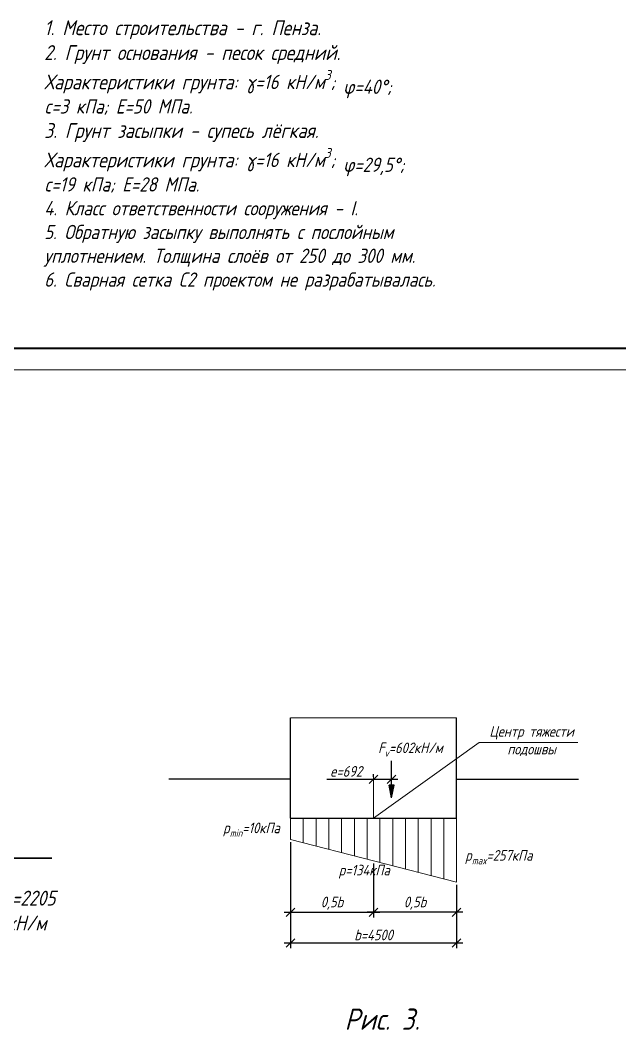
# Model space of a CAD drawing. Header units: millimetres. Extents: x -1004 to 900128, y -352756 to 107728.
# Drawn here: x 206302 to 220383, y 50215 to 73946 of the extents above; entities that cross this region are included whole.
import ezdxf

# ---------------------------------------------------------------- set-up
doc = ezdxf.new("R2010")
doc.units = ezdxf.units.MM
doc.linetypes.add('ACAD_ISO04W100', pattern=[30, 24, -3, 0, -3])
for name, color, linetype, lineweight in [('axles', 152, 'ACAD_ISO04W100', 20), ('basic', 95, 'Continuous', 30), ('frame', 173, 'Continuous', 40), ('size', 45, 'Continuous', 20), ('text', 13, 'Continuous', 20), ('thick', 42, 'Continuous', 35), ('thin', 153, 'Continuous', 18)]:
    doc.layers.add(name, color=color, linetype=linetype, lineweight=lineweight)
doc.styles.add('Structures', font='isocpeur.ttf', dxfattribs={"width": 0.85, "oblique": 15})
doc.styles.add('structures 5', font='isocpeur.ttf', dxfattribs={"width": 0.85, "oblique": 15, "height": 5})
doc.dimstyles.new('structures 3.5', dxfattribs={"dimtxt": 3.5, "dimasz": 2, "dimexe": 1.25, "dimexo": 0.625, "dimtad": 1, "dimtxsty": 'Structures', "dimblk": 'OBLIQUE', "dimcen": 2.5, "dimdle": 1.5, "dimadec": 0, "dimazin": 0, "dimtfac": 1, "dimtmove": 0, "dimatfit": 3, "dimfxl": 1, "dimarcsym": 0})

# ---------------------------------------------------------------- blocks, each defined once
blk = doc.blocks.new('_Oblique')
at = {"color": 0, "linetype": 'ByBlock', "lineweight": -2}
blk.add_line((-0.5, -0.5), (0.5, 0.5), dxfattribs=at)
blk = doc.blocks.new('*D322')
at = {"layer": 'Defpoints', "color": 0, "transparency": 16777216}
for p in [(212650, 54686), (214600, 54186), (214600, 52977)]:
    blk.add_point(p, dxfattribs=at)
at = {"layer": 'size', "color": 0, "lineweight": -2, "transparency": 16777216}
for p, q in [((212650, 54623), (212650, 52852)), ((214600, 54123), (214600, 52852)), ((212500, 52977), (214750, 52977))]:
    blk.add_line(p, q, dxfattribs=at)
at = {"layer": 'size', "color": 0, "lineweight": -2, "transparency": 16777216, "xscale": 200, "yscale": 200, "zscale": 200, "rotation": 180}
blk.add_blockref('_Oblique', (212650, 52977), dxfattribs=at)
at = {"layer": 'size', "color": 0, "lineweight": -2, "transparency": 16777216, "xscale": 200, "yscale": 200, "zscale": 200}
blk.add_blockref('_Oblique', (214600, 52977), dxfattribs=at)
at = {"layer": 'size', "color": 0, "transparency": 16777216, "insert": (213625, 53190), "char_height": 250, "attachment_point": 5, "style": 'Structures'}
blk.add_mtext('0,5b', dxfattribs=at)
blk = doc.blocks.new('*D323')
at = {"layer": 'Defpoints', "color": 0, "transparency": 16777216}
for p in [(214600, 54186), (216550, 53686), (214600, 52977)]:
    blk.add_point(p, dxfattribs=at)
at = {"layer": 'size', "color": 0, "lineweight": -2, "transparency": 16777216}
for p, q in [((214600, 54123), (214600, 52852)), ((216550, 53623), (216550, 52852)), ((216700, 52977), (214450, 52977))]:
    blk.add_line(p, q, dxfattribs=at)
at = {"layer": 'size', "color": 0, "lineweight": -2, "transparency": 16777216, "xscale": 200, "yscale": 200, "zscale": 200, "rotation": 180}
blk.add_blockref('_Oblique', (214600, 52977), dxfattribs=at)
at = {"layer": 'size', "color": 0, "lineweight": -2, "transparency": 16777216, "xscale": 200, "yscale": 200, "zscale": 200}
blk.add_blockref('_Oblique', (216550, 52977), dxfattribs=at)
at = {"layer": 'size', "color": 0, "transparency": 16777216, "insert": (215575, 53190), "char_height": 250, "attachment_point": 5, "style": 'Structures'}
blk.add_mtext('0,5b', dxfattribs=at)
blk = doc.blocks.new('*D324')
at = {"layer": 'Defpoints', "color": 0, "transparency": 16777216}
for p in [(212650, 54686), (216550, 53686), (216550, 52256)]:
    blk.add_point(p, dxfattribs=at)
at = {"layer": 'size', "color": 0, "lineweight": -2, "transparency": 16777216}
for p, q in [((212650, 54623), (212650, 52131)), ((216550, 53623), (216550, 52131)), ((212500, 52256), (216700, 52256))]:
    blk.add_line(p, q, dxfattribs=at)
at = {"layer": 'size', "color": 0, "lineweight": -2, "transparency": 16777216, "xscale": 200, "yscale": 200, "zscale": 200, "rotation": 180}
blk.add_blockref('_Oblique', (212650, 52256), dxfattribs=at)
at = {"layer": 'size', "color": 0, "lineweight": -2, "transparency": 16777216, "xscale": 200, "yscale": 200, "zscale": 200}
blk.add_blockref('_Oblique', (216550, 52256), dxfattribs=at)
at = {"layer": 'size', "color": 0, "transparency": 16777216, "insert": (214600, 52444), "char_height": 250, "attachment_point": 5, "style": 'Structures'}
blk.add_mtext('b=4500', dxfattribs=at)
blk = doc.blocks.new('*D325')
at = {"layer": 'Defpoints', "color": 0, "transparency": 16777216}
for p in [(214600, 56102), (214600, 56102), (215023, 56102)]:
    blk.add_point(p, dxfattribs=at)
at = {"layer": 'size', "color": 0, "lineweight": -2, "transparency": 16777216}
for p, q in [((214600, 56102), (213507, 56102)), ((214600, 56164), (214600, 56227)), ((215173, 56102), (214600, 56102)), ((215023, 56164), (215023, 56227))]:
    blk.add_line(p, q, dxfattribs=at)
at = {"layer": 'size', "color": 0, "lineweight": -2, "transparency": 16777216, "xscale": 200, "yscale": 200, "zscale": 200, "rotation": 180}
blk.add_blockref('_Oblique', (214600, 56102), dxfattribs=at)
at = {"layer": 'size', "color": 0, "lineweight": -2, "transparency": 16777216, "xscale": 200, "yscale": 200, "zscale": 200}
blk.add_blockref('_Oblique', (215023, 56102), dxfattribs=at)
at = {"layer": 'size', "color": 0, "transparency": 16777216, "insert": (213954, 56289), "char_height": 250, "attachment_point": 5, "style": 'Structures'}
blk.add_mtext('e=692', dxfattribs=at)

msp = doc.modelspace()

# ---------------------------------------------------------------- hatches: boundary and pattern name
at = {"layer": 'basic'}
h = msp.add_hatch(color=256, dxfattribs=at)
h.dxf.hatch_style = 1
h.paths.add_polyline_path([(215082.216, 55963.209), (215023.484, 55963.209), (215023.484, 55668.552)])
h.paths.add_polyline_path([(215023.484, 55963.209), (214964.752, 55963.209), (215023.484, 55668.552)])

# ---------------------------------------------------------------- linework, layer by layer
at = {"layer": 'axles', "ltscale": 0.1}
msp.add_line((214600.484, 55185.788), (214600.484, 56213.905), dxfattribs=at)
at = {"layer": 'basic'}
for p, q in [((212650.484, 55185.788), (212650.484, 57548.366)), ((216550.484, 55185.788), (216550.484, 57548.366)), ((215023.484, 55668.552), (215023.484, 56535.086)), ((212650.484, 56105.01), (209789.201, 56105.01)), ((216550.484, 56105.01), (219411.767, 56105.01)), ((215082.216, 55963.209), (214964.752, 55963.209)), ((215023.484, 55668.552), (214964.752, 55963.209)), ((215023.484, 55668.552), (215082.216, 55963.209)), ((212650.484, 55185.788), (216550.484, 55185.788))]:
    msp.add_line(p, q, dxfattribs=at)
for points in [[(212650.484, 56105.01), (209789.201, 56105.01)], [(216550.484, 56105.01), (219411.767, 56105.01)]]:
    msp.add_lwpolyline(points, dxfattribs=at)
at = {"layer": 'frame'}
msp.add_line((239212.385, 66228.489), (182312.385, 66228.489), dxfattribs=at)
at = {"layer": 'thick'}
msp.add_line((200417.461, 54250.002), (207048.828, 54250.002), dxfattribs=at)
at = {"layer": 'thin'}
for p, q in [((239712.385, 65728.489), (180312.385, 65728.489)), ((217081.55, 56965.043), (214600.484, 55185.788)), ((217081.55, 56965.043), (219398.183, 56965.043)), ((212650.484, 55185.788), (212650.484, 54685.788)), ((212950.484, 55185.788), (212950.484, 54608.864)), ((213250.484, 55185.788), (213250.484, 54531.941)), ((213550.484, 55185.788), (213550.484, 54455.018)), ((213850.484, 55185.788), (213850.484, 54378.095)), ((214150.484, 55185.788), (214150.484, 54301.172)), ((214450.484, 55185.788), (214450.484, 54224.249)), ((214750.484, 55185.788), (214750.484, 54147.326)), ((215050.484, 55185.788), (215050.484, 54070.403)), ((215350.484, 55185.788), (215350.484, 53993.48)), ((215650.484, 55185.788), (215650.484, 53916.557)), ((215950.484, 55185.788), (215950.484, 53839.634)), ((216250.484, 55185.788), (216250.484, 53762.711)), ((216550.484, 55185.788), (216550.484, 53685.788)), ((216550.484, 53685.788), (212650.484, 54685.788))]:
    msp.add_line(p, q, dxfattribs=at)
for points in [[(212650.484, 57548.366), (216550.484, 57548.366)], [(200417.461, 54250.002), (207048.828, 54250.002)]]:
    msp.add_lwpolyline(points, dxfattribs=at)

# ---------------------------------------------------------------- texts
at = {"layer": 'text'}
for s, insert, char_height, width, attachment_point, style in [('\\A1;1. Место строительства - г. Пенза.\\P2. Грунт основания - песок средний.\\PХарактеристики грунта: {\\H0.95833x;γ=16 кН/м\\H0.7x;\\S3^ ;\\H1.42857x;; \\A0;φ=40%%D; \\Pc=3 кПа; E=50 МПа.\\P}3. Грунт засыпки - супесь лёгкая.\\PХарактеристики грунта: {\\H0.95833x;γ=16 кН/м\\H0.7x;\\S3^ ;\\H1.42857x;; \\A0;φ=29,5%%D; \\Pc=19 кПа; E=28 МПа.\\P4. Класс ответственности сооружения - I.\\P5. Обратную засыпку выполнять с послойным уплотнением. Толщина слоёв от 250 до 300 мм.\\P6. Сварная сетка С2 проектом не разрабатывалась.}', (206866.028, 70766.8), 350, 9693.35693, 4, 'Structures'), ('\\A1;Центр тяжести подошвы', (218312.337, 57000.723), 250, 2558.84936, 5, 'structures 5'), ('\\A1;F{\\H0.7x;\\S^ v;}=602кН/м', (215465.85, 56800.368), 250, 1992.91099, 5, 'structures 5'), ('\\A1;p{\\H0.7x;\\S^ min;}=10кПа', (211732.735, 54918.066), 250, 1724.15503, 5, 'structures 5'), ('\\A1;p{\\H0.7x;\\S^ max;}=257кПа', (217541.183, 54272.136), 250, 1724.15503, 5, 'structures 5'), ('\\A1;p=134кПа', (214381.321, 53930.017), 250, 1992.91099, 5, 'structures 5'), ('\\A1;E{\\H0.7x;\\S^ r;\\H1.42857x;=2205 кН/м}', (206446.691, 53016.745), 350, 301.91968, 5, 'structures 5'), ('Рис. 3.', (214802.06, 50464.66), 500, 2515.89751, 5, 'structures 5')]:
    msp.add_mtext(s, dxfattribs=dict(at, insert=insert, char_height=char_height, width=width, attachment_point=attachment_point, style=style))

# ---------------------------------------------------------------- dimensions: what is measured, and where the dimension line sits
at = {"layer": 'size'}
for base, p1, p2, text, picture, middle in [((214600.484, 56101.819), (215023.484, 56101.819), (214600.484, 56101.819), 'e=692', '*D325', (213953.865, 56289.319)), ((214600.484, 52977.076), (212650.484, 54685.788), (214600.484, 54185.788), '0,5b', '*D322', (213625.484, 53189.576)), ((216550.484, 52256.408), (212650.484, 54685.788), (216550.484, 53685.788), 'b=4500', '*D324', (214600.484, 52443.908))]:
    dim = msp.add_linear_dim(base=base, p1=p1, p2=p2, text=text, dimstyle='structures 3.5', override={"dimtxt": 2.5}, dxfattribs=at)
    dim.commit()
    dim.dimension.update_dxf_attribs({"geometry": picture, "text_midpoint": middle})
dim = msp.add_linear_dim(base=(214600.484, 52977.076), p1=(216550.484, 53685.788), p2=(214600.484, 54185.788), angle=180, text='0,5b', dimstyle='structures 3.5', override={"dimtxt": 2.5}, dxfattribs=at)
dim.commit()
dim.dimension.update_dxf_attribs({"geometry": '*D323', "text_midpoint": (215575.484, 53189.576)})

doc.saveas('drawing.dxf')
